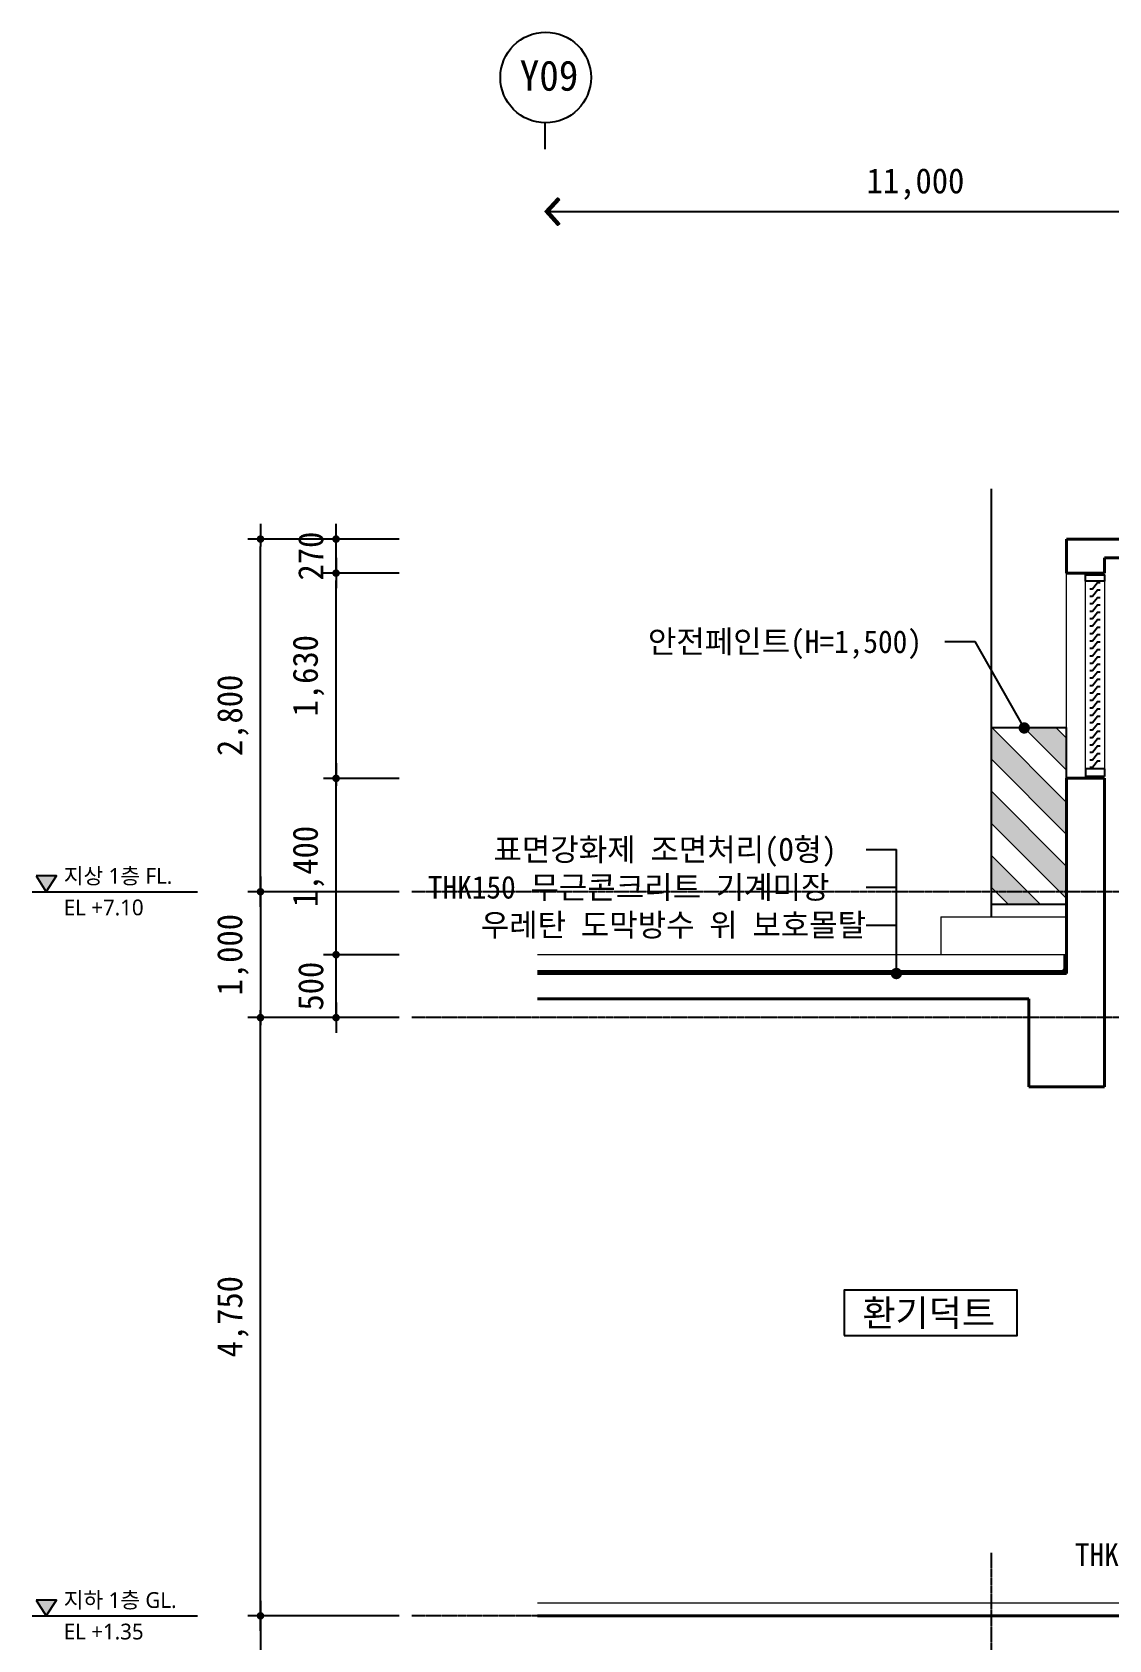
# Model space of a CAD drawing. Header units: inches. Extents: x 2004 to 150234, y 6875187 to 6994525.
# Drawn here: x 125933 to 134481, y 6885937 to 6898703 of the extents above; entities that cross this region are included whole.
import ezdxf
from ezdxf.enums import TextEntityAlignment as Align
from ezdxf.xclip import XClip

# ---------------------------------------------------------------- set-up
doc = ezdxf.new("R2010")
doc.units = ezdxf.units.IN
doc.header["$MEASUREMENT"] = 0
doc.header["$XCLIPFRAME"] = 2
doc.linetypes.add('CENTER', pattern=[65, 60, -2, 1, -2])
doc.linetypes.add('HID', pattern=[2.3, 1.5, -0.8])
doc.layers.get('0').update_dxf_attribs({"linetype": 'CONTINUOUS'})
for name, color, linetype, lineweight in [('A-AXIS-BUBL', 7, 'CONTINUOUS', 25), ('A-CONC-LIN1', 2, 'CONTINUOUS', 40), ('A-CONC-LIN2', 7, 'CONTINUOUS', 25), ('A-DIMS', 7, 'CONTINUOUS', 25), ('A-DWXM-WIND', 4, 'CONTINUOUS', 25), ('A-ELEV-LIN2', 7, 'CONTINUOUS', 25), ('A-ELEV-LIN3', 8, 'CONTINUOUS', 18), ('A-FFXS-PAD', 254, 'CONTINUOUS', 18), ('A-MKXS-LEAD', 7, 'CONTINUOUS', 25), ('A-MKXS-TEXT1', 3, 'CONTINUOUS', 25), ('A-MKXX-NAME', 3, 'CONTINUOUS', 25), ('A-MKXX-SYMB', 7, 'CONTINUOUS', 25), ('A-SECT-LIN1', 4, 'CONTINUOUS', 25), ('A-XXXX-FIN2', 6, 'CONTINUOUS', 20), ('A-XXXX-SYMB', 7, 'CONTINUOUS', 25), ('A-XXXX-TXT2', 3, 'CONTINUOUS', 25), ('A-XXXX-WAT1', 9, 'HID', 20)]:
    doc.layers.add(name, color=color, linetype=linetype, lineweight=lineweight)
for name, color, linetype in [('AA-AXIS-LINE-1', 1, 'CENTER'), ('SYMB', 7, 'CONTINUOUS'), ('TEXT', 4, 'CONTINUOUS')]:
    doc.layers.add(name, color=color, linetype=linetype)
doc.styles.add('HY울릉도L', font='H2GTRE.TTF')
doc.styles.add('돋움체', font='')
doc.styles.add('맑은고딕', font='malgun.ttf')
doc.styles.get('돋움체').set_extended_font_data('DotumChe')
doc.dimstyles.new('CDIM', dxfattribs={"dimtxt": 2, "dimasz": 0.6, "dimexe": 1, "dimexo": 1, "dimgap": 1, "dimtad": 1, "dimdec": 0, "dimrnd": 0.5, "dimzin": 0, "dimdsep": 32, "dimlunit": 6, "dimtxsty": 'HY울릉도L', "dimblk1": '_CIDOT', "dimblk2": '_CIDOT', "dimsah": 1, "dimcen": 4.5, "dimclrd": 2, "dimclre": 2, "dimclrt": 7, "dimadec": 0, "dimazin": 0, "dimtfac": 1, "dimtdec": 0, "dimtix": 1, "dimtmove": 2, "dimatfit": 1, "dimldrblk": '_CIDOT', "dimfxl": 1, "dimtolj": 1, "dimtzin": 0, "dimlwd": -1, "dimarcsym": 0})

# ---------------------------------------------------------------- blocks, each defined once
blk = doc.blocks.new('입단면LEVEL1')
at = {"layer": 'SYMB', "linetype": 'ByBlock'}
blk.add_line((0, 0), (26.26, 0), dxfattribs=at)
blk.add_lwpolyline([(0.64, 2.5), (2.24, 0), (3.84, 2.5)], close=True, dxfattribs=at)
blk.add_solid([(0.64, 2.5), (3.84, 2.5), (2.24, 0)], dxfattribs=at)
at = {"layer": 'TEXT', "style": '돋움체'}
for tag, p in [('층레벨', (5.03, 1.28)), ('LEVEL', (5.85, -2.99))]:
    blk.add_attdef(tag, p, '', height=2.5, dxfattribs=at)
blk = doc.blocks.new('_CIDOT')
at = {"color": 0, "linetype": 'ByBlock'}
blk.add_line((2, 0), (-1, 0), dxfattribs=at)
at = {"color": 0, "linetype": 'ByBlock', "const_width": 0.5}
blk.add_lwpolyline([(-0.25, 0, 1), (0.25, 0, 1)], format="xyb", close=True, dxfattribs=at)
blk = doc.blocks.new('*D253')
at = {"layer": 'A-DIMS', "lineweight": -2, "transparency": 16777216}
for p, q in [((128846, 6886128), (127646, 6886128)), ((128846, 6881878), (127646, 6881878))]:
    blk.add_line(p, q, dxfattribs=at)
at = {"layer": 'A-DIMS', "transparency": 16777216}
blk.add_line((127746, 6886068), (127746, 6881938), dxfattribs=at)
at = {"layer": 'A-DIMS', "transparency": 16777216, "xscale": 60, "yscale": 60, "zscale": 60}
for p, rotation in [((127746, 6886128), 90), ((127746, 6881878), 270)]:
    blk.add_blockref('_CIDOT', p, dxfattribs=dict(at, rotation=rotation))
at = {"layer": 'A-DIMS', "color": 3, "transparency": 16777216, "insert": (127527, 6884003), "char_height": 200, "attachment_point": 5, "rotation": 90, "style": '돋움체'}
blk.add_mtext('\\A1;4,250', dxfattribs=at)
blk = doc.blocks.new('*D254')
at = {"layer": 'A-DIMS', "lineweight": -2, "transparency": 16777216}
for p, q in [((128846, 6890878), (127646, 6890878)), ((128846, 6886128), (127646, 6886128))]:
    blk.add_line(p, q, dxfattribs=at)
at = {"layer": 'A-DIMS', "transparency": 16777216}
blk.add_line((127746, 6886188), (127746, 6890818), dxfattribs=at)
at = {"layer": 'A-DIMS', "transparency": 16777216, "xscale": 60, "yscale": 60, "zscale": 60}
for p, rotation in [((127746, 6890878), 90), ((127746, 6886128), 270)]:
    blk.add_blockref('_CIDOT', p, dxfattribs=dict(at, rotation=rotation))
at = {"layer": 'A-DIMS', "color": 3, "transparency": 16777216, "insert": (127527, 6888503), "char_height": 200, "attachment_point": 5, "rotation": 90, "style": '돋움체'}
blk.add_mtext('\\A1;4,750', dxfattribs=at)
blk = doc.blocks.new('*D255')
at = {"layer": 'A-DIMS', "lineweight": -2, "transparency": 16777216}
for p, q in [((128846, 6891878), (127646, 6891878)), ((128846, 6890878), (127646, 6890878))]:
    blk.add_line(p, q, dxfattribs=at)
at = {"layer": 'A-DIMS', "transparency": 16777216}
blk.add_line((127746, 6891818), (127746, 6890938), dxfattribs=at)
at = {"layer": 'A-DIMS', "transparency": 16777216, "xscale": 60, "yscale": 60, "zscale": 60}
for p, rotation in [((127746, 6891878), 90), ((127746, 6890878), 270)]:
    blk.add_blockref('_CIDOT', p, dxfattribs=dict(at, rotation=rotation))
at = {"layer": 'A-DIMS', "color": 3, "transparency": 16777216, "insert": (127527, 6891378), "char_height": 200, "attachment_point": 5, "rotation": 90, "style": '돋움체'}
blk.add_mtext('\\A1;1,000', dxfattribs=at)
blk = doc.blocks.new('A$C00587857')
at = {"layer": 'A-ELEV-LIN3'}
h = blk.add_hatch(color=256, dxfattribs=at)
h.dxf.hatch_style = 1
h.paths.add_polyline_path([(-127, 1400), (0, 1400), (0, 1273)], flags=17)
h.paths.add_polyline_path([(0, 764), (-636, 1400), (-382, 1400), (0, 1018)])
h.paths.add_polyline_path([(-1145, 1400), (-891, 1400), (0, 509), (0, 255)])
h.paths.add_polyline_path([(-1655, 1400), (-255, 0), (0, 0), (-1400, 1400)])
h.paths.add_polyline_path([(-1800, 1036), (-764, 0), (-509, 0), (-1800, 1291)])
h.paths.add_polyline_path([(-1800, 527), (-1800, 782), (-1018, 0), (-1273, 0)], flags=17)
h.paths.add_polyline_path([(-1527, 0), (-1782, 0), (-1800, 18), (-1800, 273)])
for points in [[(-1800, 1036), (-764, 0), (-509, 0), (-1800, 1291)], [(-1655, 1400), (-255, 0), (0, 0), (-1400, 1400)], [(0, 764), (-636, 1400), (-382, 1400), (0, 1018)], [(-127, 1400), (0, 1400), (0, 1273)], [(-1800, 527), (-1800, 782), (-1018, 0), (-1273, 0)], [(-1527, 0), (-1782, 0), (-1800, 18), (-1800, 273)]]:
    blk.add_lwpolyline(points, close=True, dxfattribs=at)
blk.add_lwpolyline([(-1145, 1400), (-891, 1400), (0, 509), (0, 255), (-1145, 1400)], dxfattribs=at)
blk = doc.blocks.new('*D258')
at = {"layer": 'A-DIMS', "lineweight": -2, "transparency": 16777216}
for p, q in [((128846, 6894678), (127646, 6894678)), ((128846, 6891878), (127646, 6891878))]:
    blk.add_line(p, q, dxfattribs=at)
at = {"layer": 'A-DIMS', "transparency": 16777216}
blk.add_line((127746, 6891938), (127746, 6894618), dxfattribs=at)
at = {"layer": 'A-DIMS', "transparency": 16777216, "xscale": 60, "yscale": 60, "zscale": 60}
for p, rotation in [((127746, 6894678), 90), ((127746, 6891878), 270)]:
    blk.add_blockref('_CIDOT', p, dxfattribs=dict(at, rotation=rotation))
at = {"layer": 'A-DIMS', "color": 3, "transparency": 16777216, "insert": (127527, 6893278), "char_height": 200, "attachment_point": 5, "rotation": 90, "style": '돋움체'}
blk.add_mtext('\\A1;2,800', dxfattribs=at)
blk = doc.blocks.new('*D259')
at = {"layer": 'A-DIMS', "transparency": 16777216}
for p, q in [((128346, 6894738), (128346, 6894798)), ((128346, 6894408), (128346, 6894678)), ((128346, 6894348), (128346, 6894288))]:
    blk.add_line(p, q, dxfattribs=at)
at = {"layer": 'A-DIMS', "lineweight": -2, "transparency": 16777216}
for p, q in [((128846, 6894678), (128246, 6894678)), ((128846, 6894408), (128246, 6894408))]:
    blk.add_line(p, q, dxfattribs=at)
at = {"layer": 'A-DIMS', "transparency": 16777216, "xscale": 60, "yscale": 60, "zscale": 60}
for p, rotation in [((128346, 6894678), 270), ((128346, 6894408), 90)]:
    blk.add_blockref('_CIDOT', p, dxfattribs=dict(at, rotation=rotation))
at = {"layer": 'A-DIMS', "color": 3, "transparency": 16777216, "insert": (128146, 6894543), "char_height": 200, "attachment_point": 5, "rotation": 90, "style": '돋움체'}
blk.add_mtext('\\A1;270', dxfattribs=at)
blk = doc.blocks.new('*D260')
at = {"layer": 'A-DIMS', "lineweight": -2, "transparency": 16777216}
for p, q in [((128846, 6894408), (128246, 6894408)), ((128846, 6892778), (128246, 6892778))]:
    blk.add_line(p, q, dxfattribs=at)
at = {"layer": 'A-DIMS', "transparency": 16777216}
blk.add_line((128346, 6892838), (128346, 6894348), dxfattribs=at)
at = {"layer": 'A-DIMS', "transparency": 16777216, "xscale": 60, "yscale": 60, "zscale": 60}
for p, rotation in [((128346, 6894408), 90), ((128346, 6892778), 270)]:
    blk.add_blockref('_CIDOT', p, dxfattribs=dict(at, rotation=rotation))
at = {"layer": 'A-DIMS', "color": 3, "transparency": 16777216, "insert": (128127, 6893593), "char_height": 200, "attachment_point": 5, "rotation": 90, "style": '돋움체'}
blk.add_mtext('\\A1;1,630', dxfattribs=at)
blk = doc.blocks.new('*D261')
at = {"layer": 'A-DIMS', "lineweight": -2, "transparency": 16777216}
for p, q in [((128846, 6892778), (128246, 6892778)), ((128846, 6891378), (128246, 6891378))]:
    blk.add_line(p, q, dxfattribs=at)
at = {"layer": 'A-DIMS', "transparency": 16777216}
blk.add_line((128346, 6891438), (128346, 6892718), dxfattribs=at)
at = {"layer": 'A-DIMS', "transparency": 16777216, "xscale": 60, "yscale": 60, "zscale": 60}
for p, rotation in [((128346, 6892778), 90), ((128346, 6891378), 270)]:
    blk.add_blockref('_CIDOT', p, dxfattribs=dict(at, rotation=rotation))
at = {"layer": 'A-DIMS', "color": 3, "transparency": 16777216, "insert": (128127, 6892078), "char_height": 200, "attachment_point": 5, "rotation": 90, "style": '돋움체'}
blk.add_mtext('\\A1;1,400', dxfattribs=at)
blk = doc.blocks.new('*D262')
at = {"layer": 'A-DIMS', "transparency": 16777216}
for p, q in [((128346, 6891438), (128346, 6891498)), ((128346, 6890878), (128346, 6891378)), ((128346, 6890818), (128346, 6890758))]:
    blk.add_line(p, q, dxfattribs=at)
at = {"layer": 'A-DIMS', "lineweight": -2, "transparency": 16777216}
for p, q in [((128846, 6891378), (128246, 6891378)), ((128846, 6890878), (128246, 6890878))]:
    blk.add_line(p, q, dxfattribs=at)
at = {"layer": 'A-DIMS', "transparency": 16777216, "xscale": 60, "yscale": 60, "zscale": 60}
for p, rotation in [((128346, 6891378), 270), ((128346, 6890878), 90)]:
    blk.add_blockref('_CIDOT', p, dxfattribs=dict(at, rotation=rotation))
at = {"layer": 'A-DIMS', "color": 3, "transparency": 16777216, "insert": (128146, 6891128), "char_height": 200, "attachment_point": 5, "rotation": 90, "style": '돋움체'}
blk.add_mtext('\\A1;500', dxfattribs=at)
blk = doc.blocks.new('ARROW')
blk.add_lwpolyline([(0, 0.87), (0.74, 0), (0, -0.87), (0.15, -1), (1, 0), (0.15, 1)], close=True)
for points in [[(0, 0.87), (0.15, 1), (0.74, 0), (1, 0)], [(0.74, 0), (1, 0), (0, -0.87), (0.15, -1)]]:
    blk.add_solid(points)
blk = doc.blocks.new('A$C36533B92')
at = {"layer": 'A-AXIS-BUBL', "ltscale": 0.2}
blk.add_line((0, -210), (0, 0), dxfattribs=at)
blk.add_circle((4, 360), 360, dxfattribs=at)

msp = doc.modelspace()

# ---------------------------------------------------------------- linework, layer by layer
at = {"layer": 'A-CONC-LIN1'}
for p, q in [((134146.3, 6894678.3), (139146.3, 6894678.3)), ((134146.3, 6894678.3), (134146.3, 6894408.3)), ((134446.3, 6894528.3), (137546.3, 6894528.3)), ((134446.3, 6894528.3), (134446.3, 6894408.3)), ((134446.3, 6894408.3), (134146.3, 6894408.3)), ((134446.3, 6892778.3), (134146.3, 6892778.3)), ((134146.3, 6892778.3), (134146.3, 6891228.3)), ((134446.3, 6892778.3), (134446.3, 6890328.3)), ((129946.3, 6891228.3), (134146.3, 6891228.3)), ((129946.3, 6891028.3), (133846.3, 6891028.3)), ((133846.3, 6891028.3), (133846.3, 6890328.3)), ((133846.3, 6890328.3), (134446.3, 6890328.3)), ((139146.3, 6886128.3), (129946.3, 6886128.3))]:
    msp.add_line(p, q, dxfattribs=at)
at = {"layer": 'A-CONC-LIN2'}
msp.add_lwpolyline([(134126.3, 6891378.3), (134126.3, 6891262.5), (134112.1, 6891248.3), (129946.3, 6891248.3)], dxfattribs=at)
at = {"layer": 'A-DIMS'}
msp.add_line((130006.3, 6897278.3), (135886.3, 6897278.3), dxfattribs=at)
at = {"layer": 'A-DWXM-WIND'}
for p, q in [((134296.3, 6892853.3), (134296.3, 6892793.3)), ((134446.3, 6892853.3), (134296.3, 6892853.3)), ((134446.3, 6892793.3), (134296.3, 6892793.3)), ((134446.3, 6892853.3), (134446.3, 6892793.3))]:
    msp.add_line(p, q, dxfattribs=at)
msp.add_lwpolyline([(134296.3, 6894343.3), (134296.3, 6894393.3), (134446.3, 6894393.3), (134446.3, 6894343.3)], close=True, dxfattribs=at)
at = {"layer": 'A-ELEV-LIN2'}
msp.add_line((133546.3, 6895078.3), (133546.3, 6891678.3), dxfattribs=at)
at = {"layer": 'A-ELEV-LIN3'}
for p, q in [((134146.3, 6892778.3), (134146.3, 6894408.3)), ((134296.3, 6892853.3), (134296.3, 6894343.3)), ((134446.3, 6894343.3), (134446.3, 6892853.3)), ((134146.3, 6893178.3), (133546.3, 6893178.3)), ((134146.3, 6891778.3), (133546.3, 6891778.3))]:
    msp.add_line(p, q, dxfattribs=at)
at = {"layer": 'A-FFXS-PAD'}
for q in [(133146.3, 6891378.3), (134146.3, 6891678.3)]:
    msp.add_line((133146.3, 6891678.3), q, dxfattribs=at)
at = {"layer": 'A-MKXS-LEAD'}
for p, q in [((133178.8, 6893863.6), (133418.8, 6893863.6)), ((133809.9, 6893178.3), (133418.8, 6893863.6)), ((132554.3, 6892213.6), (132794.3, 6892213.6)), ((132794.3, 6891228.3), (132794.3, 6892213.6)), ((132554.3, 6891913.6), (132794.3, 6891913.6)), ((132554.3, 6891613.6), (132794.3, 6891613.6))]:
    msp.add_line(p, q, dxfattribs=at)
at = {"layer": 'A-MKXS-LEAD', "const_width": 45}
for points in [[(133787.4, 6893178.3, 1), (133832.4, 6893178.3, 1)], [(132771.8, 6891228.3, 1), (132816.8, 6891228.3, 1)]]:
    msp.add_lwpolyline(points, format="xyb", close=True, dxfattribs=at)
at = {"layer": 'A-MKXX-SYMB'}
msp.add_lwpolyline([(132378.8, 6888352.7), (133754.3, 6888352.7), (133754.3, 6888712.7), (132378.8, 6888712.7)], close=True, dxfattribs=at)
at = {"layer": 'A-SECT-LIN1'}
for points in [[(134331.3, 6894283.3), (134351.3, 6894283.3), (134391.3, 6894333.3), (134411.3, 6894333.3)], [(134331.3, 6894224.3), (134351.3, 6894224.3), (134391.3, 6894274.3), (134411.3, 6894274.3)], [(134331.3, 6894165.3), (134351.3, 6894165.3), (134391.3, 6894215.3), (134411.3, 6894215.3)], [(134331.3, 6894106.3), (134351.3, 6894106.3), (134391.3, 6894156.3), (134411.3, 6894156.3)], [(134331.3, 6894047.3), (134351.3, 6894047.3), (134391.3, 6894097.3), (134411.3, 6894097.3)], [(134331.3, 6893988.3), (134351.3, 6893988.3), (134391.3, 6894038.3), (134411.3, 6894038.3)], [(134331.3, 6893929.3), (134351.3, 6893929.3), (134391.3, 6893979.3), (134411.3, 6893979.3)], [(134331.3, 6893870.3), (134351.3, 6893870.3), (134391.3, 6893920.3), (134411.3, 6893920.3)], [(134331.3, 6893811.3), (134351.3, 6893811.3), (134391.3, 6893861.3), (134411.3, 6893861.3)], [(134331.3, 6893752.3), (134351.3, 6893752.3), (134391.3, 6893802.3), (134411.3, 6893802.3)], [(134331.3, 6893693.3), (134351.3, 6893693.3), (134391.3, 6893743.3), (134411.3, 6893743.3)], [(134331.3, 6893634.3), (134351.3, 6893634.3), (134391.3, 6893684.3), (134411.3, 6893684.3)], [(134331.3, 6893575.3), (134351.3, 6893575.3), (134391.3, 6893625.3), (134411.3, 6893625.3)], [(134331.3, 6893516.3), (134351.3, 6893516.3), (134391.3, 6893566.3), (134411.3, 6893566.3)], [(134331.3, 6893457.3), (134351.3, 6893457.3), (134391.3, 6893507.3), (134411.3, 6893507.3)], [(134331.3, 6893398.3), (134351.3, 6893398.3), (134391.3, 6893448.3), (134411.3, 6893448.3)], [(134331.3, 6893339.3), (134351.3, 6893339.3), (134391.3, 6893389.3), (134411.3, 6893389.3)], [(134331.3, 6893280.3), (134351.3, 6893280.3), (134391.3, 6893330.3), (134411.3, 6893330.3)], [(134331.3, 6893221.3), (134351.3, 6893221.3), (134391.3, 6893271.3), (134411.3, 6893271.3)], [(134331.3, 6893162.3), (134351.3, 6893162.3), (134391.3, 6893212.3), (134411.3, 6893212.3)], [(134331.3, 6893103.3), (134351.3, 6893103.3), (134391.3, 6893153.3), (134411.3, 6893153.3)], [(134331.3, 6893044.3), (134351.3, 6893044.3), (134391.3, 6893094.3), (134411.3, 6893094.3)], [(134331.3, 6892985.3), (134351.3, 6892985.3), (134391.3, 6893035.3), (134411.3, 6893035.3)], [(134331.3, 6892926.3), (134351.3, 6892926.3), (134391.3, 6892976.3), (134411.3, 6892976.3)], [(134331.3, 6892867.3), (134351.3, 6892867.3), (134391.3, 6892917.3), (134411.3, 6892917.3)]]:
    msp.add_lwpolyline(points, dxfattribs=at)
at = {"layer": 'A-XXXX-FIN2'}
for p, q in [((129946.3, 6891378.3), (134146.3, 6891378.3)), ((138946.3, 6886228.3), (129946.3, 6886228.3))]:
    msp.add_line(p, q, dxfattribs=at)
at = {"layer": 'A-XXXX-WAT1', "ltscale": 50}
for points in [[(129946.3, 6891238.3), (134116.3, 6891238.3), (134136.3, 6891258.3), (134136.3, 6891378.3)], [(134120.4, 6891228.3), (134146.3, 6891254.2)]]:
    msp.add_lwpolyline(points, dxfattribs=at)
at = {"layer": 'AA-AXIS-LINE-1'}
for p, q in [((144195.8, 6891878.3), (128946.3, 6891878.3)), ((144195.8, 6890878.3), (128946.3, 6890878.3)), ((133546.3, 6886628.3), (133546.3, 6878278.3)), ((144195.8, 6886128.3), (128946.3, 6886128.3))]:
    msp.add_line(p, q, dxfattribs=at)

# ---------------------------------------------------------------- block references
msp.add_blockref('A$C36533B92', (130006.3, 6897983.5))
ref = msp.add_blockref('A$C00587857', (134446.3, 6891778.3))
XClip(ref).set_block_clipping_path([(-900.0000000028, 0), (-300.0000000026, 1400.0000000001)])
at = {"layer": 'A-XXXX-SYMB', "xscale": -114.3776107666781, "yscale": 107.7003996791609, "zscale": 114.3776107666781}
msp.add_blockref('ARROW', (130120.7, 6897278.3), dxfattribs=at)
at = {"layer": 'TEXT'}
ref = msp.add_blockref('입단면LEVEL1', (125933.3, 6891878.3), dxfattribs=dict(at, xscale=50.00000000000028, yscale=50.00000000000028, zscale=50.00000000000028))
ref.add_attrib('층레벨', ' 지상 1층 FL.', (126141.6, 6891940.8, 0), dxfattribs={"height": 125, "style": '맑은고딕'})
ref.add_attrib('LEVEL', ' EL +7.10', (126141.6, 6891690.8, 0), dxfattribs={"height": 125, "style": '맑은고딕'})
ref = msp.add_blockref('입단면LEVEL1', (125933.3, 6886128.3), dxfattribs=dict(at, xscale=50.00000000000028, yscale=50.00000000000028, zscale=50.00000000000028))
ref.add_attrib('층레벨', ' 지하 1층 GL.', (126141.6, 6886190.8, 0), dxfattribs={"height": 125, "style": '맑은고딕'})
ref.add_attrib('LEVEL', ' EL +1.35', (126141.6, 6885940.8, 0), dxfattribs={"height": 125, "style": '맑은고딕'})

# ---------------------------------------------------------------- texts
at = {"layer": 'A-DIMS', "color": 3, "insert": (132946.3, 6897497.4), "char_height": 200, "attachment_point": 5, "style": '돋움체'}
msp.add_mtext('\\A1;11,000', dxfattribs=at)
at = {"layer": 'A-MKXS-TEXT1', "style": '돋움체'}
for s, p in [('안전페인트(H=1,500)', (130821.4, 6893863.6)), ('표면강화제 조면처리(O형)', (129595.2, 6892213.6)), ('THK150 무근콘크리트 기계미장', (129074.6, 6891913.6))]:
    msp.add_text(s, height=180, dxfattribs=at).set_placement(p, align=Align.MIDDLE_LEFT)
for s, p in [('우레탄 도막방수 위 보호몰탈', (132554.3, 6891613.6)), ('THK100 무근콘크리트', (136381, 6886614.7))]:
    msp.add_text(s, height=180, dxfattribs=at).set_placement(p, align=Align.MIDDLE_RIGHT)
at = {"layer": 'A-MKXX-NAME', "style": '돋움체'}
msp.add_text('환기덕트', height=210, dxfattribs=at).set_placement((133051.7, 6888532.7), align=Align.MIDDLE_CENTER)
at = {"layer": 'A-XXXX-TXT2', "ltscale": 0.2, "style": '돋움체'}
msp.add_text('Y09', height=240, dxfattribs=at).set_placement((130037, 6898356.7), align=Align.MIDDLE)

# ---------------------------------------------------------------- dimensions: what is measured, and where the dimension line sits
at = {"layer": 'A-DIMS'}
for base, p1, p2, angle, picture, middle in [((127746.3, 6894678.3), (128946.3, 6891878.3), (128946.3, 6894678.3), 90, '*D258', (127527.2, 6893278.3)), ((128346.3, 6894678.3), (128946.3, 6894408.3), (128946.3, 6894678.3), 90, '*D259', (128146.1, 6894543.3)), ((128346.3, 6894408.3), (128946.3, 6892778.3), (128946.3, 6894408.3), 90, '*D260', (128127.2, 6893593.3)), ((128346.3, 6892778.3), (128946.3, 6891378.3), (128946.3, 6892778.3), 90, '*D261', (128127.2, 6892078.3)), ((127746.3, 6890878.3), (128946.3, 6891878.3), (128946.3, 6890878.3), 270, '*D255', (127527.2, 6891378.3)), ((128346.3, 6891378.3), (128946.3, 6890878.3), (128946.3, 6891378.3), 90, '*D262', (128146.1, 6891128.3)), ((127746.3, 6890878.3), (128946.3, 6886128.3), (128946.3, 6890878.3), 90, '*D254', (127527.2, 6888503.3)), ((127746.3, 6881878.3), (128946.3, 6886128.3), (128946.3, 6881878.3), 270, '*D253', (127527.2, 6884003.3))]:
    dim = msp.add_linear_dim(base=base, p1=p1, p2=p2, angle=angle, dimstyle='CDIM', override={"dimscale": 100, "dimtxsty": '돋움체', "dimclrd": 256, "dimclre": 256, "dimclrt": 3}, dxfattribs=at)
    dim.commit()
    dim.dimension.update_dxf_attribs({"geometry": picture, "text_midpoint": middle})

doc.saveas('drawing.dxf')
